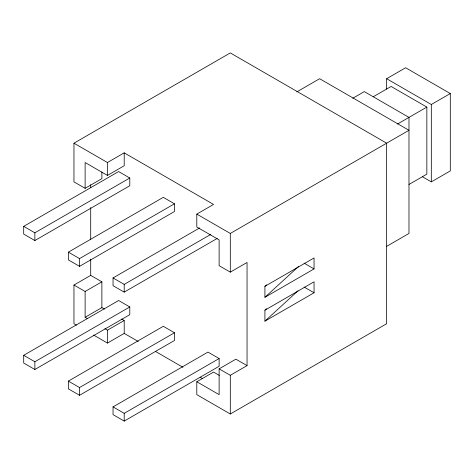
<?xml version="1.0" encoding="UTF-8"?>
<svg xmlns="http://www.w3.org/2000/svg" width="474" height="474" viewBox="0 0 474 474"><rect width="100%" height="100%" fill="white"/><g stroke="black" fill="none" stroke-linecap="round" stroke-linejoin="round"><path stroke-width="0.71" d="M264.919 286.326L314.055 257.957L314.055 268.918L264.919 297.287L264.919 286.326L266.548 284.833M264.919 297.287L298.549 266.447M264.919 310.18L314.055 281.811L314.055 292.772L264.919 321.141L264.919 310.18L266.548 308.687M264.919 321.141L298.004 290.799M101.874 172.015L101.874 178.651L85.119 188.32L73.956 181.874L73.956 143.189L230.299 52.922L386.648 143.189L386.648 323.718L230.299 413.986L196.799 394.641L196.799 381.748L213.549 372.078L219.29 375.39M73.956 143.189L107.456 162.529L124.206 152.859L213.549 204.436L196.799 214.112L196.799 227.005L219.13 239.903L219.13 265.689L230.299 272.141L247.049 262.466L247.049 365.632L230.299 375.301L219.13 368.855L219.13 394.641L196.799 381.748M85.119 188.32L85.119 162.529L107.456 175.427L124.206 165.752L124.206 152.859M23.7 226.359L118.624 171.558L129.793 178.005L129.793 185.743L34.869 240.543L23.7 234.097L23.7 226.359L34.869 232.811L129.793 178.005M296.795 91.903L319.642 78.714L408.979 130.291L230.299 233.451L196.799 214.112M68.369 252.15L163.293 197.344L174.462 203.796L174.462 211.534L79.537 266.335L68.369 259.888L68.369 252.15L79.537 258.597L174.462 203.796M352.822 98.242L364.31 91.606L408.979 117.398L408.979 233.457L386.772 246.279M386.648 89.029L386.648 78.714L405.631 67.752L450.3 93.544L450.3 170.913L431.316 181.874L422.381 176.719M373.245 96.767L391.109 86.452L426.849 107.083L426.849 174.136L408.979 184.451M76.48 325.182L73.956 323.718L73.956 285.034L90.706 275.364L101.874 281.811L101.874 307.602L85.119 317.272L85.119 291.48L101.874 281.811M217.211 238.434L124.206 292.126L113.043 285.68L113.043 277.942L199.625 227.953M397.496 124.028L426.849 107.083M386.648 78.714L431.316 104.505L450.3 93.544M113.043 277.942L124.206 284.388L210.794 234.399M23.7 355.31L118.624 300.51L129.793 306.956L129.793 314.695L34.869 369.495L23.7 363.048L23.7 355.31L34.869 361.763L129.793 306.956M104.902 328.695L107.456 330.171L124.206 320.495L124.206 333.394L107.456 343.063L93.55 335.035M68.369 381.102L163.293 326.302L174.462 332.748L174.462 340.486L79.537 395.286L68.369 388.84L68.369 381.102L79.537 387.548L174.462 332.748M113.043 406.893L207.962 352.087L219.13 358.54L219.13 366.272L124.206 421.078L113.043 414.632L113.043 406.893L124.206 413.34L219.13 358.54M219.13 368.855L235.886 359.179L247.049 365.632M304.13 263.183L314.055 268.918M304.13 287.043L314.055 292.772M73.956 285.034L85.119 291.48M101.874 307.602L104.428 309.078M121.658 319.026L124.206 320.495M124.206 333.394L138.248 341.499M155.478 351.447L182.917 367.285M200.147 377.233L202.7 378.708M85.119 317.272L87.672 318.747M431.316 104.505L431.316 181.874M230.299 233.451L230.299 272.141M230.299 375.301L230.299 413.986M124.206 284.388L124.206 292.126M124.206 413.34L124.206 421.078M107.456 162.529L107.456 175.427M107.456 330.171L107.456 343.063M90.706 184.73L90.706 187.674M90.706 207.571L90.706 239.257M90.706 259.154L90.706 275.364M79.537 258.597L79.537 266.335M79.537 387.548L79.537 395.286M34.869 232.811L34.869 240.543M34.869 361.763L34.869 369.495"/></g></svg>
